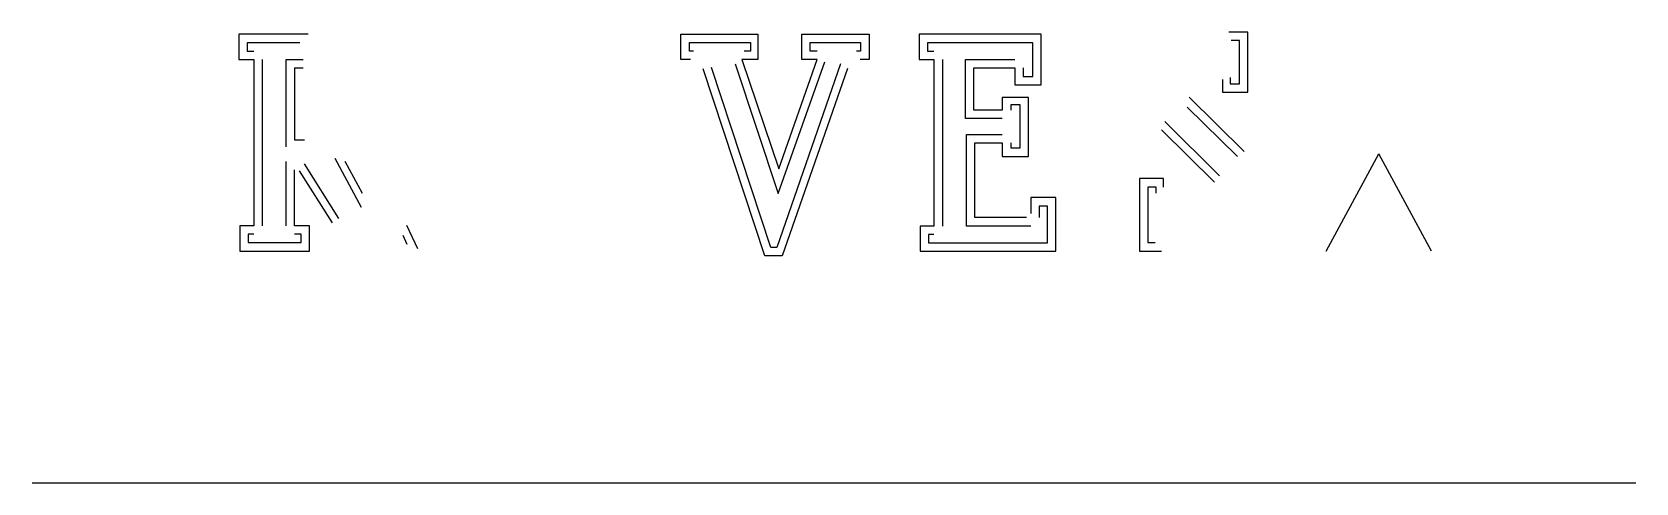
# Model space of a CAD drawing. Header units: metres. Extents: x -12 to 12, y 0 to 6.8.
import ezdxf

# ---------------------------------------------------------------- set-up
doc = ezdxf.new("R2010")
doc.units = ezdxf.units.M

msp = doc.modelspace()

# ---------------------------------------------------------------- linework, layer by layer
for p, q in [((6.212, 6.758), (5.927, 6.758)), ((6.212, 5.858), (6.212, 6.758)), ((-7.893, 6.728), (-8.934, 6.728)), ((-8.934, 6.728), (-8.934, 6.347)), ((-8.019, 6.599), (-8.808, 6.599)), ((-8.808, 6.599), (-8.808, 6.473)), ((-2.297, 6.347), (-2.297, 6.728)), ((-2.297, 6.728), (-1.145, 6.728)), ((-2.171, 6.473), (-2.171, 6.602)), ((-2.171, 6.602), (-1.256, 6.602)), ((-1.256, 6.602), (-1.256, 6.473)), ((-1.145, 6.728), (-1.145, 6.347)), ((-0.485, 6.347), (-0.485, 6.728)), ((-0.485, 6.728), (0.526, 6.728)), ((-0.359, 6.473), (-0.359, 6.602)), ((-0.359, 6.602), (0.4, 6.602)), ((0.4, 6.602), (0.4, 6.473)), ((0.526, 6.728), (0.526, 6.347)), ((3.112, 6.725), (1.279, 6.725)), ((1.279, 6.725), (1.279, 6.347)), ((2.983, 6.599), (1.405, 6.599)), ((1.405, 6.599), (1.405, 6.473)), ((2.983, 6.095), (2.983, 6.599)), ((3.112, 5.969), (3.112, 6.725)), ((6.086, 6.632), (5.96, 6.632)), ((6.086, 6.599), (6.086, 6.632)), ((6.086, 5.984), (6.086, 6.599)), ((-8.934, 6.347), (-8.712, 6.347)), ((-8.808, 6.473), (-8.712, 6.473)), ((-8.712, 6.347), (-8.712, 3.854)), ((-8.586, 6.347), (-8.586, 3.854)), ((-8.223, 5.036), (-8.223, 6.347)), ((-8.223, 6.347), (-7.971, 6.347)), ((-2.156, 6.347), (-2.297, 6.347)), ((-2.108, 6.473), (-2.171, 6.473)), ((-1.484, 6.281), (-0.836, 4.34)), ((-1.145, 6.347), (-1.385, 6.347)), ((-1.385, 6.347), (-0.83, 4.706)), ((-1.256, 6.473), (-1.349, 6.473)), ((0.1, 6.284), (-0.86, 3.53)), ((-0.836, 4.34), (-0.137, 6.311)), ((-0.83, 4.706), (-0.254, 6.347)), ((-0.254, 6.347), (-0.485, 6.347)), ((-0.251, 6.473), (-0.359, 6.473)), ((0.4, 6.473), (0.337, 6.473)), ((0.526, 6.347), (0.394, 6.347)), ((1.279, 6.347), (1.501, 6.347)), ((1.405, 6.473), (1.501, 6.473)), ((1.501, 6.347), (1.501, 3.851)), ((1.627, 6.347), (1.627, 3.851)), ((1.975, 5.462), (1.975, 6.347)), ((1.975, 6.347), (2.716, 6.347)), ((-8.097, 6.221), (-7.971, 6.221)), ((-8.097, 6.221), (-8.097, 5.141)), ((-1.04, 3.404), (-1.964, 6.209)), ((-0.947, 3.53), (-1.841, 6.23)), ((0.205, 6.212), (-0.779, 3.404)), ((2.101, 5.588), (2.101, 6.221)), ((2.101, 6.221), (2.716, 6.221)), ((2.716, 6.221), (2.716, 5.969)), ((2.842, 6.221), (2.842, 6.095)), ((2.842, 6.095), (2.983, 6.095)), ((5.834, 6.047), (5.834, 5.858)), ((5.945, 6.08), (5.945, 5.984)), ((2.716, 5.969), (3.112, 5.969)), ((6.158, 4.967), (5.33, 5.783)), ((5.834, 5.858), (6.212, 5.858)), ((5.945, 5.984), (6.086, 5.984)), ((2.527, 5.588), (2.101, 5.588)), ((2.92, 5.777), (2.527, 5.777)), ((2.527, 5.777), (2.527, 5.588)), ((2.794, 5.669), (2.653, 5.669)), ((2.653, 5.669), (2.653, 5.588)), ((2.794, 5.021), (2.794, 5.669)), ((2.92, 4.895), (2.92, 5.777)), ((6.059, 4.892), (5.3, 5.633)), ((2.527, 5.462), (1.975, 5.462)), ((4.967, 5.417), (5.789, 4.604)), ((-8.097, 5.141), (-7.95, 5.141)), ((1.99, 3.851), (1.99, 5.225)), ((1.99, 5.225), (2.527, 5.225)), ((2.116, 3.977), (2.116, 5.099)), ((2.116, 5.099), (2.527, 5.099)), ((2.527, 5.099), (2.527, 4.895)), ((2.653, 5.099), (2.653, 5.021)), ((4.916, 5.291), (5.711, 4.508)), ((-8.223, 3.854), (-8.223, 4.817)), ((-7.095, 4.127), (-7.491, 4.862)), ((-7.077, 4.34), (-7.338, 4.817)), ((2.527, 4.895), (2.92, 4.895)), ((2.653, 5.021), (2.794, 5.021)), ((7.387, 3.473), (8.178, 4.932)), ((8.969, 3.473), (8.178, 4.932)), ((-8.097, 3.854), (-8.097, 4.694)), ((-8.031, 4.679), (-7.536, 3.899)), ((-7.953, 4.781), (-7.437, 3.965)), ((4.949, 4.565), (4.586, 4.565)), ((4.586, 4.565), (4.586, 3.473)), ((4.838, 4.436), (4.712, 4.436)), ((4.712, 4.436), (4.712, 3.602)), ((4.838, 4.343), (4.838, 4.436)), ((4.949, 4.436), (4.949, 4.565)), ((3.331, 4.277), (2.953, 4.277)), ((2.953, 4.277), (2.953, 4.04)), ((3.205, 4.151), (3.079, 4.151)), ((3.079, 4.151), (3.079, 3.977)), ((3.205, 3.599), (3.205, 4.151)), ((3.331, 3.473), (3.331, 4.277)), ((-8.712, 3.854), (-8.919, 3.854)), ((-8.919, 3.854), (-8.919, 3.473)), ((-7.875, 3.854), (-8.097, 3.854)), ((-7.875, 3.473), (-7.875, 3.854)), ((-6.249, 3.509), (-6.414, 3.86)), ((2.89, 3.977), (2.116, 3.977)), ((-8.712, 3.728), (-8.793, 3.728)), ((-8.793, 3.728), (-8.793, 3.602)), ((-8.001, 3.728), (-8.097, 3.728)), ((-8.001, 3.602), (-8.001, 3.728)), ((-6.408, 3.572), (-6.468, 3.707)), ((1.501, 3.851), (1.294, 3.851)), ((1.294, 3.851), (1.294, 3.473)), ((1.501, 3.725), (1.42, 3.725)), ((1.42, 3.725), (1.42, 3.599)), ((2.953, 3.851), (1.99, 3.851)), ((-8.919, 3.473), (-7.875, 3.473)), ((-8.793, 3.602), (-8.001, 3.602)), ((-0.779, 3.404), (-1.04, 3.404)), ((-0.86, 3.53), (-0.947, 3.53)), ((1.294, 3.473), (3.331, 3.473)), ((1.42, 3.599), (3.205, 3.599)), ((4.586, 3.473), (4.919, 3.473)), ((4.712, 3.602), (4.823, 3.602)), ((-12.039, 0), (12.039, 0))]:
    msp.add_line(p, q)

doc.saveas('drawing.dxf')
